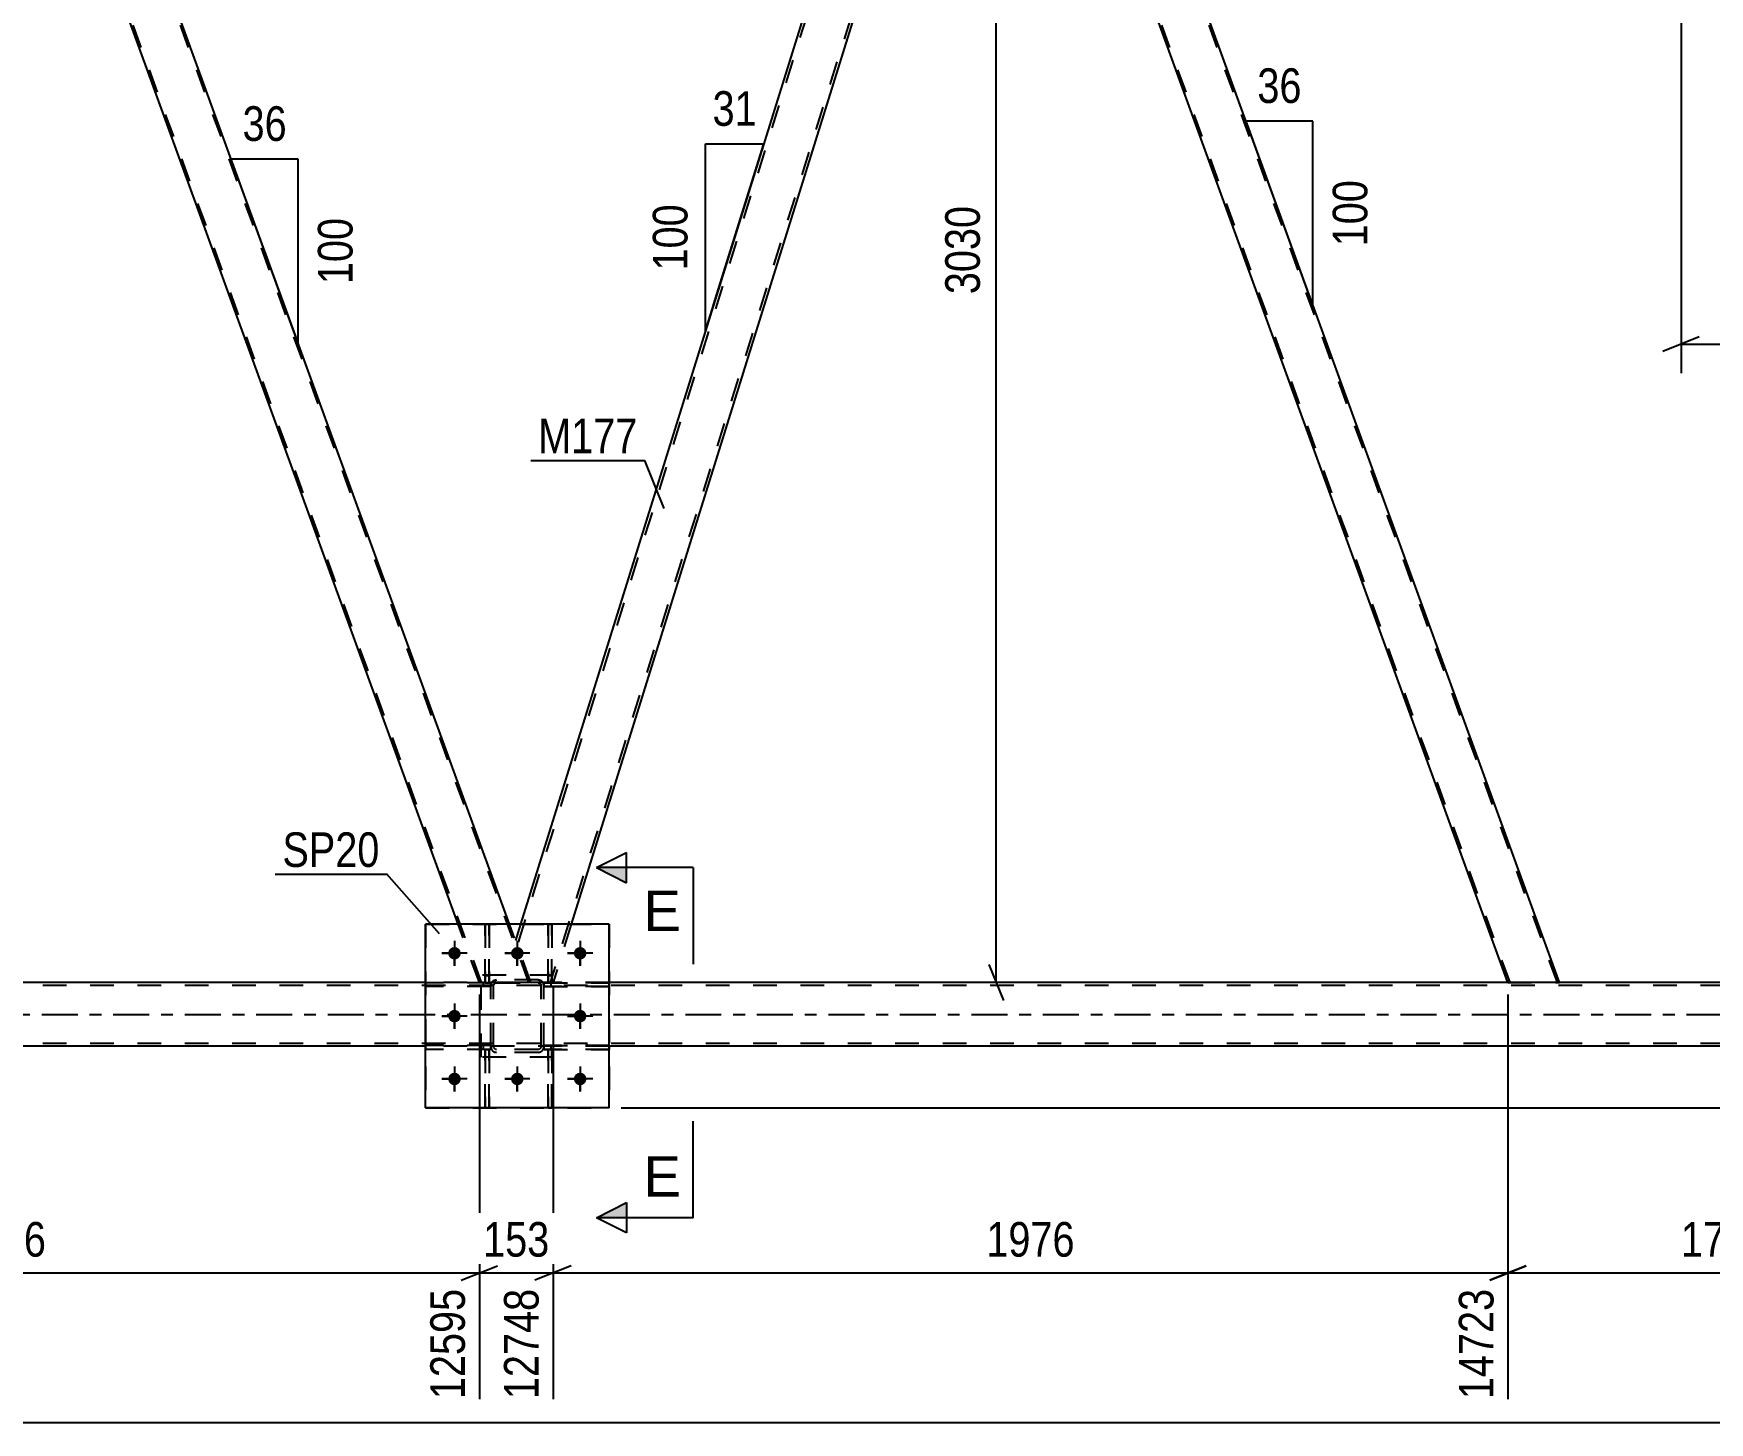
# Model space of a CAD drawing. Header units: millimetres. Extents: x -78 to 763, y -424 to 170.
# Drawn here: x 503.5 to 642.2, y -159.6 to -44.7 of the extents above; entities that cross this region are included whole.
import ezdxf

# ---------------------------------------------------------------- set-up
doc = ezdxf.new("R2010")
doc.units = ezdxf.units.MM
doc.linetypes.add('DXK_LINE_DOT2', pattern=[3.9198, 1.9599, -1.9599])
doc.linetypes.add('DXK_LINE_DOT3', pattern=[5.9187, 2.979, -0.9799, 0.9799, -0.9799])
doc.styles.add('Arial', font='ARIAL.TTF', dxfattribs={"height": 0.2})
doc.styles.add('Arial Narrow', font='ARIALN.TTF', dxfattribs={"height": 0.2})

# ---------------------------------------------------------------- blocks, each defined once
blk = doc.blocks.new('Bolt-814185653-3845 - 3727')
at = {"color": 1, "linetype": 'Continuous'}
for p, q in [((538.37, -119.76), (538.37, -120.46)), ((543.57, -119.76), (543.57, -120.46)), ((548.77, -119.76), (548.77, -120.46)), ((537.33, -120.8), (538.02, -120.8)), ((538.37, -121.84), (538.37, -121.15)), ((539.41, -120.8), (538.72, -120.8)), ((542.53, -120.8), (543.22, -120.8)), ((543.57, -121.84), (543.57, -121.15)), ((544.61, -120.8), (543.92, -120.8)), ((547.73, -120.8), (548.42, -120.8)), ((548.77, -121.84), (548.77, -121.15)), ((549.81, -120.8), (549.12, -120.8)), ((537.33, -126), (538.02, -126)), ((538.37, -124.96), (538.37, -125.66)), ((539.41, -126), (538.72, -126)), ((547.73, -126), (548.42, -126)), ((548.77, -124.96), (548.77, -125.66)), ((549.81, -126), (549.12, -126)), ((538.37, -127.04), (538.37, -126.35)), ((548.77, -127.04), (548.77, -126.35)), ((538.37, -130.16), (538.37, -130.86)), ((543.57, -130.16), (543.57, -130.86)), ((548.77, -130.16), (548.77, -130.86)), ((537.33, -131.2), (538.02, -131.2)), ((538.37, -132.24), (538.37, -131.55)), ((539.41, -131.2), (538.72, -131.2)), ((542.53, -131.2), (543.22, -131.2)), ((543.57, -132.24), (543.57, -131.55)), ((544.61, -131.2), (543.92, -131.2)), ((547.73, -131.2), (548.42, -131.2)), ((548.77, -132.24), (548.77, -131.55)), ((549.81, -131.2), (549.12, -131.2))]:
    blk.add_line(p, q, dxfattribs=at)
blk = doc.blocks.new('Part-814185653-3888 - 3727')
at = {"color": 7, "linetype": 'DXK_LINE_DOT2'}
for p, q in [((540.92, -123.25), (540.92, -118.4)), ((540.92, -118.4), (541.24, -118.4)), ((541.24, -118.4), (541.24, -123.25)), ((540.92, -122.65), (541.24, -122.65)), ((541.24, -123.25), (540.92, -123.25))]:
    blk.add_line(p, q, dxfattribs=at)
blk = doc.blocks.new('Bolt-814185653-3846 - 3727')
at = {"linetype": 'Continuous'}
for points in [[(538.89, -120.8, -1), (537.85, -120.8, -1)], [(544.09, -120.8, -1), (543.05, -120.8, -1)], [(549.29, -120.8, -1), (548.25, -120.8, -1)], [(538.89, -126, -1), (537.85, -126, -1)], [(549.29, -126, -1), (548.25, -126, -1)], [(538.89, -131.2, -1), (537.85, -131.2, -1)], [(544.09, -131.2, -1), (543.05, -131.2, -1)], [(549.29, -131.2, -1), (548.25, -131.2, -1)]]:
    blk.add_hatch(color=1, dxfattribs=at).paths.add_polyline_path(points)
at = {"color": 1, "linetype": 'Continuous'}
for p, q in [((538.37, -119.76), (538.37, -121.84)), ((543.57, -119.76), (543.57, -121.84)), ((548.77, -119.76), (548.77, -121.84)), ((539.41, -120.8), (537.33, -120.8)), ((544.61, -120.8), (542.53, -120.8)), ((549.81, -120.8), (547.73, -120.8)), ((539.41, -126), (537.33, -126)), ((538.37, -124.96), (538.37, -127.04)), ((549.81, -126), (547.73, -126)), ((548.77, -124.96), (548.77, -127.04)), ((538.37, -130.16), (538.37, -132.24)), ((543.57, -130.16), (543.57, -132.24)), ((548.77, -130.16), (548.77, -132.24)), ((539.41, -131.2), (537.33, -131.2)), ((544.61, -131.2), (542.53, -131.2)), ((549.81, -131.2), (547.73, -131.2))]:
    blk.add_line(p, q, dxfattribs=at)
blk = doc.blocks.new('Part-814185653-3849 - 3727')
at = {"color": 7, "linetype": 'DXK_LINE_DOT2'}
for p, q in [((546.44, -128.77), (546.12, -128.77)), ((546.12, -128.77), (546.12, -133.6)), ((546.44, -133.6), (546.44, -128.77)), ((546.12, -129.37), (546.44, -129.37)), ((546.12, -133.6), (546.44, -133.6))]:
    blk.add_line(p, q, dxfattribs=at)
blk = doc.blocks.new('Part-814185653-3879 - 3727')
at = {"color": 7, "linetype": 'DXK_LINE_DOT2'}
for p, q in [((546.12, -133.6), (546.12, -128.77)), ((546.12, -128.77), (546.44, -128.77)), ((546.44, -128.77), (546.44, -133.6)), ((546.12, -129.37), (546.44, -129.37)), ((546.44, -133.6), (546.12, -133.6))]:
    blk.add_line(p, q, dxfattribs=at)
blk = doc.blocks.new('Part-814185653-3882 - 3727')
at = {"color": 7, "linetype": 'DXK_LINE_DOT2'}
for p, q in [((540.92, -133.6), (540.92, -128.77)), ((540.92, -128.77), (541.24, -128.77)), ((541.24, -128.77), (541.24, -133.6)), ((540.92, -129.37), (541.24, -129.37)), ((541.24, -133.6), (540.92, -133.6))]:
    blk.add_line(p, q, dxfattribs=at)
blk = doc.blocks.new('Part-814185653-3885 - 3727')
at = {"color": 7, "linetype": 'DXK_LINE_DOT2'}
for p, q in [((546.12, -123.25), (546.12, -118.4)), ((546.12, -118.4), (546.44, -118.4)), ((546.44, -118.4), (546.44, -123.25)), ((546.12, -122.65), (546.44, -122.65)), ((546.44, -123.25), (546.12, -123.25))]:
    blk.add_line(p, q, dxfattribs=at)
blk = doc.blocks.new('Part-814185653-3901 - 3727')
at = {"color": 7, "linetype": 'DXK_LINE_DOT2'}
for p, q in [((541.37, -123.48), (541.41, -123.3)), ((541.41, -123.3), (541.37, -123.48)), ((541.61, -123.48), (541.63, -123.39)), ((541.63, -123.39), (541.68, -123.31)), ((541.67, -123.04), (541.85, -123)), ((541.85, -123), (541.67, -123.04)), ((541.68, -123.31), (541.76, -123.26)), ((541.76, -123.26), (541.85, -123.24)), ((545.29, -123), (541.85, -123)), ((541.85, -123.24), (545.29, -123.24)), ((545.29, -123), (545.47, -123.04)), ((545.47, -123.04), (545.29, -123)), ((545.29, -123.24), (545.38, -123.26)), ((545.38, -123.26), (545.46, -123.31)), ((545.46, -123.31), (545.51, -123.39)), ((545.51, -123.39), (545.53, -123.48)), ((545.73, -123.3), (545.77, -123.48)), ((545.77, -123.48), (545.73, -123.3)), ((541.37, -128.52), (541.37, -123.48)), ((541.61, -128.52), (541.61, -123.48)), ((545.53, -128.52), (545.53, -123.48)), ((545.77, -128.52), (545.77, -123.48)), ((541.41, -128.71), (541.37, -128.52)), ((541.37, -128.52), (541.41, -128.71)), ((541.63, -128.62), (541.61, -128.52)), ((541.68, -128.69), (541.63, -128.62)), ((541.85, -129), (541.67, -128.97)), ((541.67, -128.97), (541.85, -129)), ((541.76, -128.75), (541.68, -128.69)), ((541.85, -128.76), (541.76, -128.75)), ((545.29, -128.76), (541.85, -128.76)), ((545.38, -128.75), (545.29, -128.76)), ((545.47, -128.97), (545.29, -129)), ((545.29, -129), (545.47, -128.97)), ((545.46, -128.69), (545.38, -128.75)), ((545.51, -128.62), (545.46, -128.69)), ((545.53, -128.52), (545.51, -128.62)), ((545.77, -128.52), (545.73, -128.71)), ((545.73, -128.71), (545.77, -128.52)), ((545.29, -129), (541.85, -129))]:
    blk.add_line(p, q, dxfattribs=at)
at = {"color": 7, "linetype": 'DXK_LINE_DOT3'}
blk.add_line((543.57, -126), (543.57, -126), dxfattribs=at)
at = {"color": 7, "linetype": 'DXK_LINE_DOT2'}
for centre, start, end in [((541.85, -123.48), 112.5, 157.5), ((541.85, -123.48), 112.5, 157.5), ((545.29, -123.48), 22.5, 67.5), ((545.29, -123.48), 22.5, 67.5), ((541.85, -128.52), 202.5, 247.5), ((541.85, -128.52), 202.5, 247.5), ((545.29, -128.52), 292.5, 337.5), ((545.29, -128.52), 292.5, 337.5)]:
    blk.add_arc(centre, 0.48, start, end, dxfattribs=at)
blk = doc.blocks.new('Part-814185653-3933 - 3727')
at = {"color": 7, "linetype": 'DXK_LINE_DOT2'}
for p, q in [((541.37, -128.44), (535.97, -128.44)), ((535.97, -128.44), (535.97, -128.76)), ((541.37, -128.76), (535.97, -128.76)), ((540.77, -128.76), (540.77, -128.44)), ((541.37, -128.76), (541.37, -128.44))]:
    blk.add_line(p, q, dxfattribs=at)
blk = doc.blocks.new('Part-814185653-3967 - 3727')
at = {"color": 2, "linetype": 'Continuous'}
for p, q in [((535.97, -123.22), (380.9, -123.22)), ((651.29, -123.22), (551.17, -123.22)), ((535.97, -128.5), (380.9, -128.5)), ((651.29, -128.5), (551.17, -128.5))]:
    blk.add_line(p, q, dxfattribs=at)
at = {"color": 7, "linetype": 'DXK_LINE_DOT2'}
for p, q in [((551.17, -123.22), (535.97, -123.22)), ((651.29, -123.46), (36.63, -123.46)), ((651.29, -128.26), (36.63, -128.26)), ((551.17, -128.5), (535.97, -128.5))]:
    blk.add_line(p, q, dxfattribs=at)
at = {"color": 7, "linetype": 'DXK_LINE_DOT3'}
blk.add_line((36.63, -125.86), (651.29, -125.86), dxfattribs=at)
blk = doc.blocks.new('Part-814185653-3969 - 3727')
at = {"color": 7, "linetype": 'DXK_LINE_DOT2'}
for p, q in [((541.37, -123.48), (541.41, -123.3)), ((541.41, -123.3), (541.37, -123.48)), ((541.61, -123.48), (541.63, -123.39)), ((541.63, -123.39), (541.68, -123.31)), ((541.67, -123.04), (541.85, -123)), ((541.85, -123), (541.67, -123.04)), ((541.68, -123.31), (541.76, -123.26)), ((541.76, -123.26), (541.85, -123.24)), ((545.29, -123), (541.85, -123)), ((541.85, -123.24), (545.29, -123.24)), ((545.29, -123), (545.47, -123.04)), ((545.47, -123.04), (545.29, -123)), ((545.29, -123.24), (545.38, -123.26)), ((545.38, -123.26), (545.46, -123.31)), ((545.46, -123.31), (545.51, -123.39)), ((545.51, -123.39), (545.53, -123.48)), ((545.73, -123.3), (545.77, -123.48)), ((545.77, -123.48), (545.73, -123.3)), ((541.37, -128.52), (541.37, -123.48)), ((541.61, -128.52), (541.61, -123.48)), ((545.53, -128.52), (545.53, -123.48)), ((545.77, -128.52), (545.77, -123.48)), ((541.41, -128.71), (541.37, -128.52)), ((541.37, -128.52), (541.41, -128.71)), ((541.63, -128.62), (541.61, -128.52)), ((541.68, -128.69), (541.63, -128.62)), ((541.85, -129), (541.67, -128.97)), ((541.67, -128.97), (541.85, -129)), ((541.76, -128.75), (541.68, -128.69)), ((541.85, -128.76), (541.76, -128.75)), ((545.29, -128.76), (541.85, -128.76)), ((545.38, -128.75), (545.29, -128.76)), ((545.47, -128.97), (545.29, -129)), ((545.29, -129), (545.47, -128.97)), ((545.46, -128.69), (545.38, -128.75)), ((545.51, -128.62), (545.46, -128.69)), ((545.53, -128.52), (545.51, -128.62)), ((545.77, -128.52), (545.73, -128.71)), ((545.73, -128.71), (545.77, -128.52)), ((545.29, -129), (541.85, -129))]:
    blk.add_line(p, q, dxfattribs=at)
at = {"color": 7, "linetype": 'DXK_LINE_DOT3'}
blk.add_line((543.57, -126), (543.57, -126), dxfattribs=at)
at = {"color": 7, "linetype": 'DXK_LINE_DOT2'}
for centre, start, end in [((541.85, -123.48), 112.5, 157.5), ((541.85, -123.48), 112.5, 157.5), ((545.29, -123.48), 22.5, 67.5), ((545.29, -123.48), 22.5, 67.5), ((541.85, -128.52), 202.5, 247.5), ((541.85, -128.52), 202.5, 247.5), ((545.29, -128.52), 292.5, 337.5), ((545.29, -128.52), 292.5, 337.5)]:
    blk.add_arc(centre, 0.48, start, end, dxfattribs=at)
blk = doc.blocks.new('Part-814185653-3970 - 3727')
at = {"color": 7, "linetype": 'DXK_LINE_DOT2'}
for p, q in [((546.57, -122.6), (540.57, -122.6)), ((540.57, -129.4), (540.57, -122.6)), ((546.57, -129.4), (546.57, -122.6)), ((546.57, -129.4), (540.57, -129.4))]:
    blk.add_line(p, q, dxfattribs=at)
blk = doc.blocks.new('Part-814185653-3971 - 3727')
at = {"color": 7, "linetype": 'DXK_LINE_DOT2'}
for p, q in [((546.57, -122.6), (540.57, -122.6)), ((540.57, -129.4), (540.57, -122.6)), ((546.57, -129.4), (546.57, -122.6)), ((546.57, -129.4), (540.57, -129.4))]:
    blk.add_line(p, q, dxfattribs=at)
blk = doc.blocks.new('Part-814185653-3997 - 3727')
at = {"color": 2, "linetype": 'Continuous'}
for p, q in [((585.7, -2), (581.44, -2)), ((629.82, -123.22), (585.7, -2)), ((625.56, -123.22), (582.97, -6.2))]:
    blk.add_line(p, q, dxfattribs=at)
at = {"color": 7, "linetype": 'DXK_LINE_DOT2'}
for p, q in [((581.44, -2), (582.97, -6.2)), ((625.73, -123.22), (581.61, -2)), ((629.65, -123.22), (585.53, -2)), ((625.56, -123.22), (629.82, -123.22))]:
    blk.add_line(p, q, dxfattribs=at)
blk = doc.blocks.new('Part-814185653-4007 - 3727')
at = {"color": 7, "linetype": 'DXK_LINE_DOT2'}
for p, q in [((580.38, -2), (543.56, -120.12)), ((582.86, -5.88), (546.28, -123.22)), ((582.99, -6.25), (582.97, -6.2)), ((582.99, -6.25), (582.97, -6.2)), ((543.84, -118.4), (543.42, -119.75)), ((548.03, -118.4), (546.53, -123.22)), ((544.69, -123.22), (543.42, -119.75)), ((546.53, -123.22), (544.69, -123.22))]:
    blk.add_line(p, q, dxfattribs=at)
at = {"color": 2, "linetype": 'Continuous'}
for p, q in [((580.13, -2), (543.84, -118.4)), ((581.44, -2), (580.13, -2)), ((582.97, -6.2), (581.44, -2)), ((582.99, -6.25), (548.03, -118.4))]:
    blk.add_line(p, q, dxfattribs=at)
blk = doc.blocks.new('Part-814185653-4012 - 3727')
at = {"color": 2, "linetype": 'Continuous'}
for p, q in [((500.57, -2), (496.31, -2)), ((542.93, -118.4), (500.57, -2)), ((538.68, -118.4), (497.84, -6.2))]:
    blk.add_line(p, q, dxfattribs=at)
at = {"color": 7, "linetype": 'DXK_LINE_DOT2'}
for p, q in [((496.31, -2), (497.84, -6.2)), ((540.6, -123.22), (496.48, -2)), ((544.52, -123.22), (500.4, -2)), ((540.43, -123.22), (538.68, -118.4)), ((544.69, -123.22), (542.93, -118.4)), ((544.69, -123.22), (540.43, -123.22))]:
    blk.add_line(p, q, dxfattribs=at)
blk = doc.blocks.new('Part-814185653-4013 - 3727')
at = {"color": 7, "linetype": 'DXK_LINE_DOT2'}
for p, q in [((541.37, -123.24), (535.97, -123.24)), ((535.97, -123.24), (535.97, -123.56)), ((540.77, -123.56), (540.77, -123.24)), ((541.37, -123.56), (541.37, -123.24)), ((541.37, -123.56), (535.97, -123.56))]:
    blk.add_line(p, q, dxfattribs=at)
blk = doc.blocks.new('Part-814185653-4020 - 3727')
at = {"color": 7, "linetype": 'DXK_LINE_DOT2'}
for p, q in [((545.77, -128.76), (545.77, -128.44)), ((545.77, -128.44), (551.17, -128.44)), ((551.17, -128.76), (545.77, -128.76)), ((546.37, -128.76), (546.37, -128.44)), ((551.17, -128.44), (551.17, -128.76))]:
    blk.add_line(p, q, dxfattribs=at)
blk = doc.blocks.new('Part-814185653-4021 - 3727')
at = {"color": 7, "linetype": 'DXK_LINE_DOT2'}
for p, q in [((535.97, -118.4), (551.17, -118.4)), ((535.97, -118.4), (535.97, -133.6)), ((551.17, -118.4), (551.17, -133.6)), ((535.97, -133.6), (551.17, -133.6))]:
    blk.add_line(p, q, dxfattribs=at)
blk = doc.blocks.new('Part-814185653-4026 - 3727')
at = {"color": 2, "linetype": 'Continuous'}
for p, q in [((551.17, -118.4), (535.97, -118.4)), ((535.97, -133.6), (535.97, -118.4)), ((551.17, -133.6), (551.17, -118.4)), ((551.17, -133.6), (535.97, -133.6))]:
    blk.add_line(p, q, dxfattribs=at)
blk = doc.blocks.new('Part-814185653-4027 - 3727')
at = {"color": 7, "linetype": 'DXK_LINE_DOT2'}
for p, q in [((545.77, -123.56), (545.77, -123.24)), ((545.77, -123.24), (551.17, -123.24)), ((546.37, -123.56), (546.37, -123.24)), ((551.17, -123.24), (551.17, -123.56)), ((551.17, -123.56), (545.77, -123.56))]:
    blk.add_line(p, q, dxfattribs=at)
blk = doc.blocks.new('Part-814185653-4032 - 3727')
at = {"color": 7, "linetype": 'DXK_LINE_DOT2'}
for p, q in [((541.37, -123.24), (535.97, -123.24)), ((535.97, -123.56), (535.97, -123.24)), ((540.77, -123.56), (540.77, -123.24)), ((541.37, -123.24), (541.37, -123.56)), ((541.37, -123.56), (535.97, -123.56))]:
    blk.add_line(p, q, dxfattribs=at)
blk = doc.blocks.new('Part-814185653-4033 - 3727')
at = {"color": 7, "linetype": 'DXK_LINE_DOT2'}
for p, q in [((541.37, -128.44), (535.97, -128.44)), ((535.97, -128.76), (535.97, -128.44)), ((541.37, -128.76), (535.97, -128.76)), ((540.77, -128.76), (540.77, -128.44)), ((541.37, -128.44), (541.37, -128.76))]:
    blk.add_line(p, q, dxfattribs=at)
blk = doc.blocks.new('Part-814185653-4036 - 3727')
at = {"color": 2, "linetype": 'Continuous'}
blk.add_line((541.24, -118.4), (540.92, -118.4), dxfattribs=at)
at = {"color": 7, "linetype": 'DXK_LINE_DOT2'}
for p, q in [((540.92, -118.4), (540.92, -123.25)), ((541.24, -123.25), (541.24, -118.4)), ((540.92, -122.65), (541.24, -122.65)), ((540.92, -123.25), (541.24, -123.25))]:
    blk.add_line(p, q, dxfattribs=at)
blk = doc.blocks.new('Part-814185653-4039 - 3727')
at = {"color": 2, "linetype": 'Continuous'}
blk.add_line((546.44, -118.4), (546.12, -118.4), dxfattribs=at)
at = {"color": 7, "linetype": 'DXK_LINE_DOT2'}
for p, q in [((546.12, -118.4), (546.12, -123.25)), ((546.44, -123.25), (546.44, -118.4)), ((546.12, -122.65), (546.44, -122.65)), ((546.12, -123.25), (546.44, -123.25))]:
    blk.add_line(p, q, dxfattribs=at)
blk = doc.blocks.new('Part-814185653-4042 - 3727')
at = {"color": 7, "linetype": 'DXK_LINE_DOT2'}
for p, q in [((541.24, -128.77), (540.92, -128.77)), ((540.92, -128.77), (540.92, -133.6)), ((541.24, -133.6), (541.24, -128.77)), ((540.92, -129.37), (541.24, -129.37)), ((540.92, -133.6), (541.24, -133.6))]:
    blk.add_line(p, q, dxfattribs=at)
blk = doc.blocks.new('Part-814185653-4043 - 3727')
at = {"color": 7, "linetype": 'DXK_LINE_DOT2'}
for p, q in [((551.17, -123.24), (545.77, -123.24)), ((545.77, -123.24), (545.77, -123.56)), ((546.37, -123.56), (546.37, -123.24)), ((551.17, -123.56), (551.17, -123.24)), ((545.77, -123.56), (551.17, -123.56))]:
    blk.add_line(p, q, dxfattribs=at)
blk = doc.blocks.new('Part-814185653-4044 - 3727')
at = {"color": 7, "linetype": 'DXK_LINE_DOT2'}
for p, q in [((551.17, -128.44), (545.77, -128.44)), ((545.77, -128.44), (545.77, -128.76)), ((545.77, -128.76), (551.17, -128.76)), ((546.37, -128.76), (546.37, -128.44)), ((551.17, -128.76), (551.17, -128.44))]:
    blk.add_line(p, q, dxfattribs=at)
blk = doc.blocks.new('StraightDimension-814185653-5121 - 3727')
at = {"color": 7, "linetype": 'Continuous'}
blk.add_line((552.17, -133.6), (691.06, -133.6), dxfattribs=at)
blk = doc.blocks.new('StraightDimension-814185653-4795 - 3727')
at = {"color": 7, "linetype": 'Continuous'}
blk.add_line((-0.64, -159.62), (662.15, -159.62), dxfattribs=at)
blk = doc.blocks.new('StraightDimension-814185653-4756 - 3727')
at = {"color": 7, "linetype": 'Continuous'}
for p, q in [((461.4, -124.22), (461.4, -157.69)), ((540.43, -124.22), (540.43, -157.69)), ((462.9, -146.65), (459.9, -147.85)), ((538.93, -147.85), (541.93, -146.65)), ((461.4, -147.25), (540.43, -147.25))]:
    blk.add_line(p, q, dxfattribs=at)
at = {"color": 0}
blk.add_wipeout([(505.17, -146.5), (505.17, -142.3), (496.66, -142.3), (496.66, -146.5)], dxfattribs=at)
at = {"color": 3, "style": 'Arial Narrow'}
blk.add_text('1976', height=2.863, dxfattribs=at).set_placement((497.26, -145.9))
at = {"color": 0, "linetype": 'Continuous'}
blk.add_wipeout([(539.83, -147.95), (535.63, -147.95), (535.63, -158.29), (539.83, -158.29)], dxfattribs=at)
at = {"color": 3, "linetype": 'Continuous', "style": 'Arial Narrow'}
blk.add_text('12595', height=2.863, rotation=90.0002, dxfattribs=at).set_placement((539.23, -157.69))
blk = doc.blocks.new('StraightDimension-814185653-4539 - 3727')
at = {"color": 7, "linetype": 'Continuous'}
for p, q in [((625.56, -124.22), (625.56, -157.69)), ((661.51, -129.5), (661.51, -157.69)), ((627.06, -146.65), (624.06, -147.85)), ((660.01, -147.85), (663.01, -146.65)), ((625.56, -147.25), (661.51, -147.25))]:
    blk.add_line(p, q, dxfattribs=at)
at = {"color": 0}
blk.add_wipeout([(647.79, -146.5), (647.79, -142.3), (639.28, -142.3), (639.28, -146.5)], dxfattribs=at)
at = {"color": 3, "style": 'Arial Narrow'}
blk.add_text('1791', height=2.863, dxfattribs=at).set_placement((639.88, -145.9))
at = {"color": 0, "linetype": 'Continuous'}
blk.add_wipeout([(660.91, -147.95), (656.71, -147.95), (656.71, -158.29), (660.91, -158.29)], dxfattribs=at)
at = {"color": 3, "linetype": 'Continuous', "style": 'Arial Narrow'}
blk.add_text('16515', height=2.863, rotation=90.0002, dxfattribs=at).set_placement((660.31, -157.69))
blk = doc.blocks.new('StraightDimension-814185653-4551 - 3727')
at = {"color": 7, "linetype": 'Continuous'}
for p, q in [((546.53, -124.22), (546.53, -157.69)), ((625.56, -124.22), (625.56, -157.69)), ((548.03, -146.65), (545.03, -147.85)), ((624.06, -147.85), (627.06, -146.65)), ((546.53, -147.25), (625.56, -147.25))]:
    blk.add_line(p, q, dxfattribs=at)
at = {"color": 0}
blk.add_wipeout([(590.3, -146.5), (590.3, -142.3), (581.79, -142.3), (581.79, -146.5)], dxfattribs=at)
at = {"color": 3, "style": 'Arial Narrow'}
blk.add_text('1976', height=2.863, dxfattribs=at).set_placement((582.39, -145.9))
at = {"color": 0, "linetype": 'Continuous'}
blk.add_wipeout([(624.96, -147.95), (620.76, -147.95), (620.76, -158.29), (624.96, -158.29)], dxfattribs=at)
at = {"color": 3, "linetype": 'Continuous', "style": 'Arial Narrow'}
blk.add_text('14723', height=2.863, rotation=90.0002, dxfattribs=at).set_placement((624.36, -157.69))
blk = doc.blocks.new('StraightDimension-814185653-4237 - 3727')
at = {"color": 7, "linetype": 'Continuous'}
for p, q in [((583.8, -3.5), (582.6, -0.5)), ((602.67, -2), (580.35, -2)), ((583.2, -123.22), (583.2, -2)), ((582.6, -121.72), (583.8, -124.72)), ((601.81, -123.22), (580.35, -123.22))]:
    blk.add_line(p, q, dxfattribs=at)
at = {"color": 0}
blk.add_wipeout([(582.45, -58.35), (578.25, -58.35), (578.25, -66.87), (582.45, -66.87)], dxfattribs=at)
at = {"color": 3, "style": 'Arial Narrow'}
blk.add_text('3030', height=2.863, rotation=90.0002, dxfattribs=at).set_placement((581.85, -66.27))
blk = doc.blocks.new('AngleDimension-814185653-4347 - 3727')
at = {"color": 7, "linetype": 'Continuous'}
for p, q in [((522.79, -63.05), (519.89, -55.09)), ((525.43, -55.09), (519.89, -55.09)), ((525.43, -70.31), (519.89, -55.09)), ((525.43, -70.31), (525.43, -55.09))]:
    blk.add_line(p, q, dxfattribs=at)
at = {"color": 0}
for points in [[(525.09, -54.19), (525.09, -49.99), (520.23, -49.99), (520.23, -54.19)], [(530.53, -59.36), (526.33, -59.36), (526.33, -66.04), (530.53, -66.04)]]:
    blk.add_wipeout(points, dxfattribs=at)
at = {"color": 3, "style": 'Arial Narrow'}
blk.add_text('36', height=2.863, dxfattribs=at).set_placement((520.83, -53.59))
blk.add_text('100', height=2.863, rotation=90.0002, dxfattribs=at).set_placement((529.93, -65.44))
blk = doc.blocks.new('StraightDimension-814185653-4775 - 3727')
at = {"color": 7, "linetype": 'Continuous'}
for p, q in [((540.43, -124.22), (540.43, -157.69)), ((546.53, -124.22), (546.53, -157.69)), ((538.93, -147.85), (541.93, -146.65)), ((548.03, -146.65), (545.03, -147.85)), ((540.43, -147.25), (546.53, -147.25))]:
    blk.add_line(p, q, dxfattribs=at)
at = {"color": 0}
blk.add_wipeout([(546.82, -146.5), (546.82, -142.3), (540.14, -142.3), (540.14, -146.5)], dxfattribs=at)
at = {"color": 0, "linetype": 'Continuous'}
blk.add_wipeout([(545.93, -147.95), (541.73, -147.95), (541.73, -158.29), (545.93, -158.29)], dxfattribs=at)
at = {"color": 3, "style": 'Arial Narrow'}
blk.add_text('153', height=2.863, dxfattribs=at).set_placement((540.74, -145.9))
at = {"color": 3, "linetype": 'Continuous', "style": 'Arial Narrow'}
blk.add_text('12748', height=2.863, rotation=90.0002, dxfattribs=at).set_placement((545.33, -157.69))
blk = doc.blocks.new('StraightDimension-814185653-4806 - 3727')
at = {"color": 7, "linetype": 'Continuous'}
for p, q in [((639.89, -3), (639.89, -72.81)), ((661.51, -122.22), (661.51, -67.56)), ((641.39, -69.81), (638.39, -71.01)), ((639.89, -70.41), (661.51, -70.41)), ((660.01, -71.01), (663.01, -69.81))]:
    blk.add_line(p, q, dxfattribs=at)
at = {"color": 0}
blk.add_wipeout([(654.95, -69.66), (654.95, -65.46), (646.44, -65.46), (646.44, -69.66)], dxfattribs=at)
at = {"color": 3, "style": 'Arial Narrow'}
blk.add_text('1433', height=2.863, dxfattribs=at).set_placement((647.04, -69.06))
blk = doc.blocks.new('StraightDimension-814185653-10177 - 3727')
at = {"color": 7, "linetype": 'Continuous'}
for p, q in [((680.64, -1.5), (679.44, 1.5)), ((641.03, 0), (682.44, 0)), ((680.04, -125.86), (680.04, 0)), ((679.44, -124.36), (680.64, -127.36)), ((662.51, -125.86), (682.44, -125.86))]:
    blk.add_line(p, q, dxfattribs=at)
at = {"color": 0}
blk.add_wipeout([(679.29, -58.67), (675.09, -58.67), (675.09, -67.19), (679.29, -67.19)], dxfattribs=at)
at = {"color": 3, "style": 'Arial Narrow'}
blk.add_text('3146', height=2.863, rotation=90.0002, dxfattribs=at).set_placement((678.69, -66.59))
blk = doc.blocks.new('AngleDimension-814185653-12961 - 3727')
at = {"color": 7, "linetype": 'Continuous'}
for p, q in [((559.15, -53.84), (563.97, -53.84)), ((559.15, -69.3), (563.97, -53.84)), ((559.15, -69.3), (559.15, -53.84)), ((559.82, -67.15), (563.97, -53.84))]:
    blk.add_line(p, q, dxfattribs=at)
at = {"color": 0}
for points in [[(563.99, -52.94), (563.99, -48.74), (559.13, -48.74), (559.13, -52.94)], [(558.25, -58.23), (554.05, -58.23), (554.05, -64.91), (558.25, -64.91)]]:
    blk.add_wipeout(points, dxfattribs=at)
at = {"color": 3, "style": 'Arial Narrow'}
blk.add_text('31', height=2.863, dxfattribs=at).set_placement((559.73, -52.34))
blk.add_text('100', height=2.863, rotation=90.0002, dxfattribs=at).set_placement((557.65, -64.31))
blk = doc.blocks.new('AngleDimension-814185653-12975 - 3727')
at = {"color": 7, "linetype": 'Continuous'}
for p, q in [((607.62, -62.23), (603.88, -51.95)), ((609.42, -51.95), (603.88, -51.95)), ((609.42, -67.18), (603.88, -51.95)), ((609.42, -67.18), (609.42, -51.95))]:
    blk.add_line(p, q, dxfattribs=at)
at = {"color": 0}
for points in [[(609.08, -51.05), (609.08, -46.85), (604.22, -46.85), (604.22, -51.05)], [(614.52, -56.22), (610.32, -56.22), (610.32, -62.91), (614.52, -62.91)]]:
    blk.add_wipeout(points, dxfattribs=at)
at = {"color": 3, "style": 'Arial Narrow'}
blk.add_text('36', height=2.863, dxfattribs=at).set_placement((604.82, -50.45))
blk.add_text('100', height=2.863, rotation=90.0002, dxfattribs=at).set_placement((613.92, -62.31))
blk = doc.blocks.new('Mark-814185653-4003 - 3727')
at = {"color": 0}
blk.add_wipeout([(553.51, -79.43), (553.51, -76.43), (545.29, -76.43), (545.29, -79.43)], dxfattribs=at)
blk.add_wipeout([(553.51, -79.43), (553.51, -76.43), (545.29, -76.43), (545.29, -79.43)], dxfattribs=at)
at = {"color": 30, "linetype": 'Continuous'}
for p in [(544.69, -80.03), (555.73, -84)]:
    blk.add_line(p, (554.11, -80.03), dxfattribs=at)
at = {"color": 3, "style": 'Arial Narrow'}
blk.add_text('M177', height=2.863, dxfattribs=at).set_placement((545.29, -79.43))
blk = doc.blocks.new('Mark-814185653-4022 - 3727')
at = {"color": 0}
blk.add_wipeout([(532.17, -113.66), (532.17, -110.66), (524.13, -110.66), (524.13, -113.66)], dxfattribs=at)
blk.add_wipeout([(532.17, -113.66), (532.17, -110.66), (524.13, -110.66), (524.13, -113.66)], dxfattribs=at)
at = {"color": 30, "linetype": 'Continuous'}
for p in [(523.53, -114.26), (537.12, -119.2)]:
    blk.add_line(p, (532.77, -114.26), dxfattribs=at)
at = {"color": 3, "style": 'Arial Narrow'}
blk.add_text('SP20', height=2.863, dxfattribs=at).set_placement((524.13, -113.66))
blk = doc.blocks.new('SectionMark-814185653-5371 - 3727')
at = {"linetype": 'Continuous'}
for points in [[(552.61, -113.71), (552.61, -114.96), (550.11, -113.71)], [(552.61, -141.43), (552.61, -142.68), (550.11, -142.68)]]:
    blk.add_hatch(color=6, dxfattribs=at).paths.add_polyline_path(points)
at = {"color": 6, "linetype": 'Continuous'}
for p, q in [((550.11, -113.71), (552.61, -112.46)), ((558.11, -113.71), (550.11, -113.71)), ((550.11, -113.71), (552.61, -114.96)), ((552.61, -114.96), (552.61, -112.46)), ((558.11, -113.71), (558.11, -121.71)), ((558.11, -142.68), (558.11, -134.68)), ((550.11, -142.68), (552.61, -141.43)), ((552.61, -141.43), (552.61, -143.93)), ((558.11, -142.68), (550.11, -142.68)), ((552.61, -143.93), (550.11, -142.68))]:
    blk.add_line(p, q, dxfattribs=at)
at = {"color": 0, "linetype": 'Continuous'}
for points in [[(557.11, -118.96), (557.11, -115.46), (554, -115.46), (554, -118.96)], [(557.11, -140.93), (557.11, -137.43), (554, -137.43), (554, -140.93)]]:
    blk.add_wipeout(points, dxfattribs=at)
at = {"color": 3, "linetype": 'Continuous', "style": 'Arial'}
for p in [(554, -118.96), (554, -140.93)]:
    blk.add_text('E', height=3.34, dxfattribs=at).set_placement(p)

msp = doc.modelspace()

# ---------------------------------------------------------------- block references
for name in ['Part-814185653-4012 - 3727', 'Part-814185653-4007 - 3727', 'Part-814185653-3997 - 3727', 'Part-814185653-4021 - 3727', 'Part-814185653-4026 - 3727', 'Part-814185653-3888 - 3727', 'Part-814185653-4036 - 3727', 'Part-814185653-3885 - 3727', 'Part-814185653-4039 - 3727', 'Bolt-814185653-3845 - 3727', 'Bolt-814185653-3846 - 3727', 'Part-814185653-3967 - 3727', 'Part-814185653-4013 - 3727', 'Part-814185653-4032 - 3727', 'Part-814185653-3970 - 3727', 'Part-814185653-3971 - 3727', 'Part-814185653-3901 - 3727', 'Part-814185653-3969 - 3727', 'Part-814185653-4027 - 3727', 'Part-814185653-4043 - 3727', 'Part-814185653-3933 - 3727', 'Part-814185653-4033 - 3727', 'Part-814185653-3882 - 3727', 'Part-814185653-4042 - 3727', 'Part-814185653-4020 - 3727', 'Part-814185653-4044 - 3727', 'Part-814185653-3849 - 3727', 'Part-814185653-3879 - 3727']:
    msp.add_blockref(name, (0, 0))

# ---------------------------------------------------------------- next in the draw order: block references
msp.add_blockref('StraightDimension-814185653-5121 - 3727', (0, 0))

# ---------------------------------------------------------------- next in the draw order: block references
msp.add_blockref('StraightDimension-814185653-4795 - 3727', (0, 0))

# ---------------------------------------------------------------- next in the draw order: block references
for name in ['StraightDimension-814185653-4806 - 3727', 'AngleDimension-814185653-12975 - 3727', 'AngleDimension-814185653-12961 - 3727', 'AngleDimension-814185653-4347 - 3727', 'Mark-814185653-4003 - 3727', 'Mark-814185653-4022 - 3727', 'StraightDimension-814185653-4756 - 3727', 'StraightDimension-814185653-4539 - 3727']:
    msp.add_blockref(name, (0, 0))

# ---------------------------------------------------------------- next in the draw order: block references
for name in ['StraightDimension-814185653-10177 - 3727', 'StraightDimension-814185653-4551 - 3727']:
    msp.add_blockref(name, (0, 0))

# ---------------------------------------------------------------- next in the draw order: block references
for name in ['StraightDimension-814185653-4237 - 3727', 'SectionMark-814185653-5371 - 3727', 'StraightDimension-814185653-4775 - 3727']:
    msp.add_blockref(name, (0, 0))

doc.saveas('drawing.dxf')
